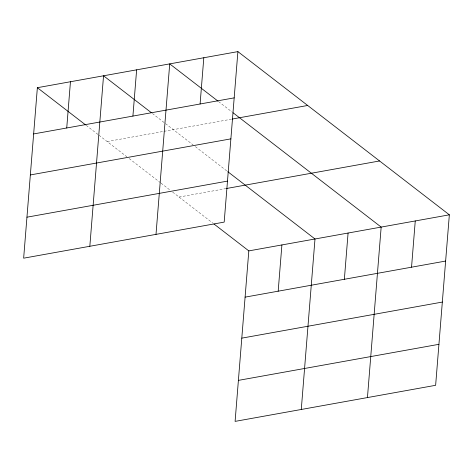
<?xml version="1.0" encoding="UTF-8"?>
<svg xmlns="http://www.w3.org/2000/svg" width="473" height="473" viewBox="0 0 473 473"><rect width="100%" height="100%" fill="white"/><g stroke="black" fill="none" stroke-linecap="round" stroke-linejoin="round"><path stroke-width="0.35" stroke-dasharray="2.37 1.77" d="M107.146 141.551L163.25 131.453M163.971 131.328L231.587 119.161M179.036 197.04L225.792 188.626M218.561 101.583L232.521 112.355M152.389 113.485L193.031 144.856M195.355 146.648L227.241 171.261M86.21 125.392L98.425 134.817M99.005 135.266L126.859 156.764M129.176 158.556L160.483 182.72M161.062 183.163L170.339 190.323M172.663 192.115L212.767 223.067"/><path stroke-width="0.71" d="M37.367 87.694L23.65 258.181L224.184 222.109L237.901 51.616L37.367 87.694L85.631 124.943M66.734 127.988L70.453 81.74M89.829 246.279L103.546 75.786L151.224 112.592M132.913 116.08L136.632 69.833M156.001 234.371L169.718 63.885L217.982 101.133M200.091 103.995L203.81 57.747M213.926 223.966L248.816 250.891L235.099 421.384L435.633 385.306L449.35 214.819L237.901 51.616M278.183 291.185L281.902 244.943M301.277 409.476L314.994 238.989L227.82 171.705M344.362 279.283L348.081 233.035M367.45 397.574L381.167 227.081L233.1 112.799M411.54 267.192L415.259 220.95M33.648 133.936L234.182 97.864M232.302 119.03L307.681 105.473M30.349 174.939L230.883 138.861M26.949 217.184L227.483 181.106M226.514 188.496L379.571 160.962M248.816 250.891L449.35 214.819M245.097 297.139L445.631 261.061M241.798 338.142L442.332 302.064M238.398 380.381L438.932 344.309"/></g></svg>
